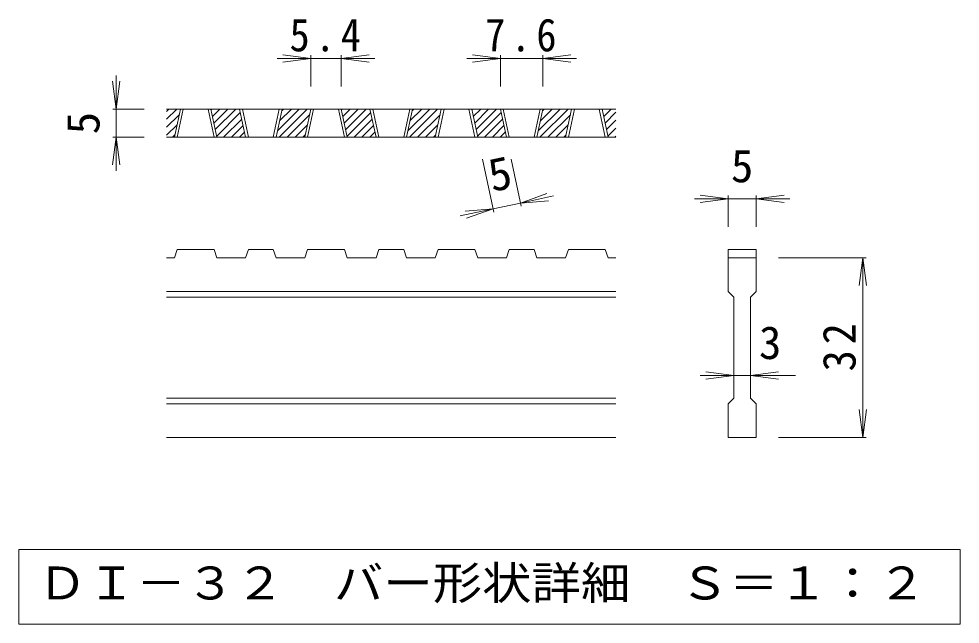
# Model space of a CAD drawing. Units: millimetres on the paper, enlarged 5 times, with parts at other scales. Extents: x -1338 to 1352, y -985 to 867.
# Drawn here: x -1337.5 to -918.3, y -837.5 to -567.8 of the extents above; entities that cross this region are included whole.
import ezdxf
from ezdxf.enums import TextEntityAlignment as Align

# ---------------------------------------------------------------- set-up
doc = ezdxf.new("R2010")
doc.units = ezdxf.units.MM
doc.header["$LTSCALE"] = 5
doc.layers.add('D-0', color=3, linetype='Continuous', lineweight=9)
doc.layers.add('D-4', color=7, linetype='Continuous', lineweight=9)
doc.styles.add('ＭＳ ゴシック', font='')
doc.styles.get('ＭＳ ゴシック').set_extended_font_data('MS Gothic')

msp = doc.modelspace()

# ---------------------------------------------------------------- linework, layer by layer
at = {"layer": 'D-0'}
for p, q in [((-1271.673, -612.558), (-1267.14, -608.024)), ((-1271.673, -609.022), (-1270.675, -608.024)), ((-1071.673, -608.024), (-1271.673, -608.024)), ((-1271.673, -616.093), (-1266.092, -610.512)), ((-1268.234, -620.524), (-1265.559, -608.024)), ((-1266.984, -620.524), (-1264.309, -608.024)), ((-1253.234, -608.024), (-1250.559, -620.524)), ((-1251.984, -608.024), (-1249.309, -620.524)), ((-1251.899, -608.423), (-1251.5, -608.024)), ((-1251.276, -611.336), (-1247.964, -608.024)), ((-1250.653, -614.248), (-1244.429, -608.024)), ((-1250.029, -617.16), (-1240.893, -608.024)), ((-1249.406, -620.073), (-1238.876, -609.543)), ((-1236.526, -620.524), (-1239.201, -608.024)), ((-1235.276, -620.524), (-1237.951, -608.024)), ((-1221.526, -608.024), (-1224.201, -620.524)), ((-1220.276, -608.024), (-1222.951, -620.524)), ((-1222.364, -617.779), (-1212.609, -608.024)), ((-1221.574, -620.524), (-1209.074, -608.024)), ((-1221.401, -613.281), (-1216.145, -608.024)), ((-1220.439, -608.783), (-1219.68, -608.024)), ((-1218.038, -620.524), (-1208.026, -610.512)), ((-1210.168, -620.524), (-1207.493, -608.024)), ((-1208.918, -620.524), (-1206.243, -608.024)), ((-1195.168, -608.024), (-1192.493, -620.524)), ((-1193.918, -608.024), (-1191.243, -620.524)), ((-1193.833, -608.423), (-1193.434, -608.024)), ((-1193.21, -611.336), (-1189.898, -608.024)), ((-1192.587, -614.248), (-1186.363, -608.024)), ((-1191.963, -617.16), (-1182.827, -608.024)), ((-1191.34, -620.073), (-1180.81, -609.543)), ((-1178.46, -620.524), (-1181.135, -608.024)), ((-1177.21, -620.524), (-1179.885, -608.024)), ((-1163.46, -608.024), (-1166.135, -620.524)), ((-1162.21, -608.024), (-1164.885, -620.524)), ((-1164.298, -617.779), (-1154.543, -608.024)), ((-1163.508, -620.524), (-1151.008, -608.024)), ((-1163.335, -613.281), (-1158.079, -608.024)), ((-1162.373, -608.783), (-1161.614, -608.024)), ((-1159.972, -620.524), (-1149.96, -610.512)), ((-1152.102, -620.524), (-1149.427, -608.024)), ((-1150.852, -620.524), (-1148.177, -608.024)), ((-1137.102, -608.024), (-1134.427, -620.524)), ((-1135.852, -608.024), (-1133.177, -620.524)), ((-1135.767, -608.423), (-1135.368, -608.024)), ((-1135.144, -611.336), (-1131.832, -608.024)), ((-1134.521, -614.248), (-1128.297, -608.024)), ((-1133.897, -617.16), (-1124.761, -608.024)), ((-1133.274, -620.073), (-1122.744, -609.543)), ((-1120.394, -620.524), (-1123.069, -608.024)), ((-1119.144, -620.524), (-1121.819, -608.024)), ((-1105.394, -608.024), (-1108.069, -620.524)), ((-1104.144, -608.024), (-1106.819, -620.524)), ((-1106.232, -617.779), (-1096.477, -608.024)), ((-1105.442, -620.524), (-1092.941, -608.024)), ((-1105.269, -613.281), (-1100.013, -608.024)), ((-1104.307, -608.783), (-1103.548, -608.024)), ((-1101.906, -620.524), (-1091.894, -610.512)), ((-1094.036, -620.524), (-1091.361, -608.024)), ((-1092.786, -620.524), (-1090.111, -608.024)), ((-1079.036, -608.024), (-1076.361, -620.524)), ((-1077.786, -608.024), (-1075.111, -620.524)), ((-1077.701, -608.423), (-1077.302, -608.024)), ((-1077.078, -611.336), (-1073.766, -608.024)), ((-1076.454, -614.248), (-1071.673, -609.466)), ((-1271.673, -619.629), (-1267.054, -615.01)), ((-1246.322, -620.524), (-1238.253, -612.455)), ((-1242.787, -620.524), (-1237.63, -615.368)), ((-1214.503, -620.524), (-1208.988, -615.01)), ((-1188.256, -620.524), (-1180.187, -612.455)), ((-1184.721, -620.524), (-1179.564, -615.368)), ((-1156.437, -620.524), (-1150.922, -615.01)), ((-1130.19, -620.524), (-1122.121, -612.455)), ((-1126.655, -620.524), (-1121.498, -615.368)), ((-1098.371, -620.524), (-1092.856, -615.01)), ((-1075.831, -617.16), (-1071.673, -613.002)), ((-1269.033, -620.524), (-1268.017, -619.508)), ((-1239.251, -620.524), (-1237.007, -618.28)), ((-1210.967, -620.524), (-1209.951, -619.508)), ((-1181.185, -620.524), (-1178.941, -618.28)), ((-1152.901, -620.524), (-1151.885, -619.508)), ((-1123.119, -620.524), (-1120.875, -618.28)), ((-1094.835, -620.524), (-1093.819, -619.508)), ((-1075.208, -620.073), (-1071.673, -616.537)), ((-1072.124, -620.524), (-1071.673, -620.073)), ((-1071.673, -620.524), (-1271.673, -620.524)), ((-1268.234, -674.274), (-1266.984, -670.524)), ((-1250.559, -670.524), (-1266.984, -670.524)), ((-1250.559, -670.524), (-1249.309, -674.274)), ((-1236.526, -674.274), (-1235.276, -670.524)), ((-1224.201, -670.524), (-1235.276, -670.524)), ((-1224.201, -670.524), (-1222.951, -674.274)), ((-1210.168, -674.274), (-1208.918, -670.524)), ((-1192.493, -670.524), (-1208.918, -670.524)), ((-1191.243, -674.274), (-1192.493, -670.524)), ((-1178.46, -674.274), (-1177.21, -670.524)), ((-1166.135, -670.524), (-1177.21, -670.524)), ((-1166.135, -670.524), (-1164.885, -674.274)), ((-1152.102, -674.274), (-1150.852, -670.524)), ((-1150.852, -670.524), (-1134.427, -670.524)), ((-1133.177, -674.274), (-1134.427, -670.524)), ((-1120.394, -674.274), (-1119.144, -670.524)), ((-1108.069, -670.524), (-1119.144, -670.524)), ((-1108.069, -670.524), (-1106.819, -674.274)), ((-1094.036, -674.274), (-1092.786, -670.524)), ((-1092.786, -670.524), (-1076.361, -670.524)), ((-1075.111, -674.274), (-1076.361, -670.524)), ((-1021.673, -670.524), (-1009.173, -670.524)), ((-1021.673, -670.524), (-1021.673, -674.274)), ((-1009.173, -670.524), (-1009.173, -674.274)), ((-1268.234, -674.274), (-1271.673, -674.274)), ((-1236.526, -674.274), (-1249.309, -674.274)), ((-1210.168, -674.274), (-1222.951, -674.274)), ((-1178.46, -674.274), (-1191.243, -674.274)), ((-1152.102, -674.274), (-1164.885, -674.274)), ((-1120.394, -674.274), (-1133.177, -674.274)), ((-1094.036, -674.274), (-1106.819, -674.274)), ((-1071.673, -674.274), (-1075.111, -674.274)), ((-1021.673, -674.274), (-1009.173, -674.274)), ((-1021.673, -689.274), (-1021.673, -674.274)), ((-1009.173, -674.274), (-1009.173, -689.274)), ((-1071.673, -689.274), (-1271.673, -689.274)), ((-1021.673, -689.274), (-1019.173, -691.774)), ((-1011.673, -691.774), (-1009.173, -689.274)), ((-1071.673, -691.774), (-1271.673, -691.774)), ((-1011.673, -691.774), (-1011.673, -736.774)), ((-1071.673, -736.774), (-1271.673, -736.774)), ((-1011.673, -736.774), (-1009.173, -739.274)), ((-1071.673, -739.274), (-1271.673, -739.274)), ((-1009.173, -739.274), (-1009.173, -754.274)), ((-1071.673, -754.274), (-1271.673, -754.274)), ((-1009.173, -754.274), (-1021.673, -754.274))]:
    msp.add_line(p, q, dxfattribs=at)
msp.add_lwpolyline([(-1021.673, -754.274), (-1021.673, -739.274), (-1019.173, -736.774), (-1019.173, -691.774)], dxfattribs=at)
at = {"layer": 'D-0', "color": 7}
msp.add_lwpolyline([(-1337.5, -804.274), (-1337.5, -837.5), (-918.346, -837.5), (-918.346, -804.274)], close=True, dxfattribs=at)
at = {"layer": 'D-4'}
for p, q in [((-1207.493, -585.524), (-1222.493, -585.524)), ((-1207.493, -585.524), (-1219.886, -583.893)), ((-1207.493, -585.524), (-1219.886, -587.156)), ((-1207.493, -584.024), (-1207.493, -598.024)), ((-1193.918, -585.524), (-1207.493, -585.524)), ((-1193.918, -585.524), (-1181.525, -583.893)), ((-1193.918, -584.024), (-1193.918, -598.024)), ((-1193.918, -585.524), (-1181.525, -587.156)), ((-1193.918, -585.524), (-1178.918, -585.524)), ((-1123.069, -585.524), (-1138.069, -585.524)), ((-1123.069, -585.524), (-1135.462, -583.893)), ((-1123.069, -585.524), (-1135.462, -587.156)), ((-1123.069, -584.024), (-1123.069, -598.024)), ((-1104.144, -585.524), (-1123.069, -585.524)), ((-1104.144, -585.524), (-1091.751, -583.893)), ((-1104.144, -584.024), (-1104.144, -598.024)), ((-1104.144, -585.524), (-1091.751, -587.156)), ((-1104.144, -585.524), (-1089.144, -585.524)), ((-1294.173, -608.024), (-1294.173, -593.024)), ((-1294.173, -608.024), (-1295.804, -595.631)), ((-1294.173, -608.024), (-1292.541, -595.631)), ((-1295.673, -608.024), (-1281.673, -608.024)), ((-1294.173, -608.024), (-1294.173, -620.524)), ((-1294.173, -620.524), (-1295.804, -632.917)), ((-1295.673, -620.524), (-1281.673, -620.524)), ((-1294.173, -620.524), (-1292.541, -632.917)), ((-1294.173, -620.524), (-1294.173, -635.524)), ((-1126.026, -653.943), (-1131.085, -630.303)), ((-1113.803, -651.327), (-1118.302, -630.303)), ((-1114.117, -649.86), (-1102.339, -645.671)), ((-1114.117, -649.86), (-1099.449, -646.721)), ((-1114.117, -649.86), (-1101.656, -648.862)), ((-1021.673, -648.024), (-1036.673, -648.024)), ((-1021.673, -648.024), (-1034.066, -646.393)), ((-1021.673, -648.024), (-1034.066, -649.656)), ((-1021.673, -646.524), (-1021.673, -660.524)), ((-1009.173, -648.024), (-1021.673, -648.024)), ((-1009.173, -648.024), (-996.78, -646.393)), ((-1009.173, -646.524), (-1009.173, -660.524)), ((-1009.173, -648.024), (-996.78, -649.656)), ((-1009.173, -648.024), (-994.173, -648.024)), ((-1126.34, -652.476), (-1141.008, -655.615)), ((-1126.34, -652.476), (-1138.8, -653.474)), ((-1126.34, -652.476), (-1138.117, -656.665)), ((-1114.117, -649.86), (-1126.34, -652.476)), ((-960.173, -674.274), (-999.173, -674.274)), ((-961.673, -674.274), (-963.305, -686.667)), ((-961.673, -674.274), (-960.041, -686.667)), ((-961.673, -754.274), (-961.673, -674.274)), ((-1019.173, -726.774), (-1034.173, -726.774)), ((-1019.173, -726.774), (-1031.566, -725.143)), ((-1019.173, -726.774), (-1031.566, -728.406)), ((-1011.673, -726.774), (-1019.173, -726.774)), ((-1011.673, -726.774), (-999.28, -725.143)), ((-1011.673, -726.774), (-999.28, -728.406)), ((-1011.673, -726.774), (-991.673, -726.774)), ((-961.673, -754.274), (-963.305, -741.881)), ((-961.673, -754.274), (-960.041, -741.881)), ((-960.173, -754.274), (-999.173, -754.274))]:
    msp.add_line(p, q, dxfattribs=at)

# ---------------------------------------------------------------- texts
at = {"layer": 'D-0', "color": 2, "style": 'ＭＳ ゴシック', "width": 1.1}
msp.add_text('ＤＩ－３２\u3000バー形状詳細\u3000Ｓ＝１：２', height=14.66, dxfattribs=at).set_placement((-1329.173, -830.887), align=Align.BOTTOM_LEFT)
at = {"layer": 'D-4', "color": 2, "style": 'ＭＳ ゴシック'}
for rotation, p in [(90, (-1297.173, -619.274)), (12.079, (-1125.745, -649.281))]:
    msp.add_text('5', height=14.66, rotation=rotation, dxfattribs=at).set_placement(p, align=Align.BOTTOM_LEFT)
for s, p in [('5', (-1020.423, -645.024)), ('3', (-1007.923, -723.774))]:
    msp.add_text(s, height=14.66, dxfattribs=at).set_placement(p, align=Align.BOTTOM_LEFT)
at = {"layer": 'D-4', "color": 2, "char_height": 14.66, "attachment_point": 7, "style": 'ＭＳ ゴシック'}
for s, insert in [('\\T1.27;\\W0.9;5.4', (-1216.956, -582.524)), ('\\T1.27;\\W0.9;7.6', (-1129.857, -582.524))]:
    msp.add_mtext(s, dxfattribs=dict(at, insert=insert))
at = {"layer": 'D-4', "color": 2, "insert": (-964.673, -724.899), "char_height": 14.66, "attachment_point": 7, "rotation": 90, "style": 'ＭＳ ゴシック'}
msp.add_mtext('\\T1.27;\\W0.95;32', dxfattribs=at)

doc.saveas('drawing.dxf')
